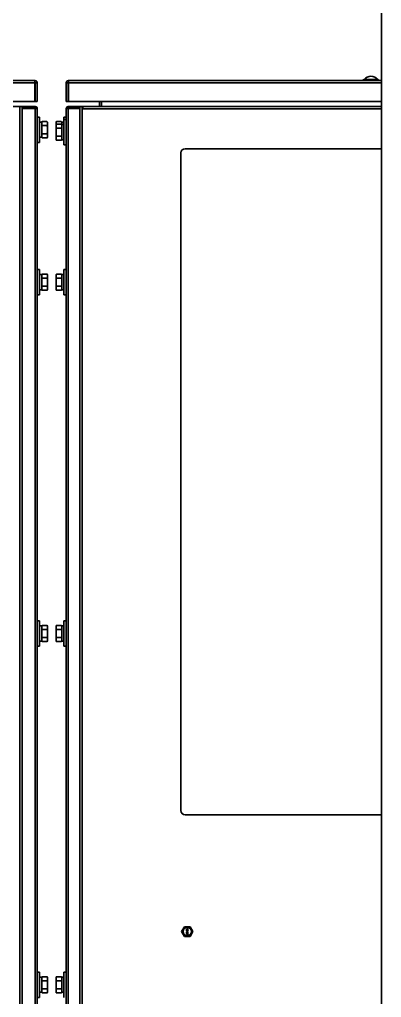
# Model space of a CAD drawing. Header units: millimetres. Extents: x 32496 to 166256, y 3504 to 23939.
# Drawn here: x 100681 to 100939, y 21573 to 22269 of the extents above; entities that cross this region are included whole.
import ezdxf

# ---------------------------------------------------------------- set-up
doc = ezdxf.new("R2010")
doc.units = ezdxf.units.MM
doc.layers.get('0').update_dxf_attribs({"lineweight": 35})

# ---------------------------------------------------------------- blocks, each defined once
blk = doc.blocks.new('8-1250')
at = {"linetype": 'Continuous'}
for p, q in [((975.87, -32157.29), (975.87, -34666.29)), ((728.87, -32536.49), (261.94, -32536.49)), ((262.92, -32534.79), (728.87, -32534.79)), ((728.87, -32549.79), (728.87, -32534.79)), ((729.07, -32536.49), (730.57, -32536.49)), ((729.07, -32549.79), (729.07, -32536.49)), ((730.57, -32549.79), (730.57, -32536.49)), ((752.67, -32536.49), (751.17, -32536.49)), ((751.17, -32536.49), (751.17, -32549.79)), ((752.67, -32536.49), (752.67, -32549.79)), ((752.87, -32534.79), (975.87, -32534.79)), ((752.87, -32549.79), (752.87, -32534.79)), ((975.87, -32536.49), (752.87, -32536.49)), ((965.89, -32533.96), (963.53, -32533.96)), ((970.85, -32533.96), (965.89, -32533.96)), ((973.21, -32533.96), (970.85, -32533.96)), ((973.22, -32533.96), (973.21, -32533.96)), ((252.24, -32553.29), (719.87, -32553.29)), ((728.87, -32549.79), (254.26, -32549.79)), ((718.17, -34566.29), (718.17, -32553.29)), ((729.17, -32553.29), (719.87, -32553.29)), ((719.87, -32553.29), (719.87, -34566.29)), ((729.07, -32549.79), (730.57, -32549.79)), ((729.17, -32554.49), (729.17, -32553.29)), ((752.67, -32549.79), (751.17, -32549.79)), ((760.87, -32553.29), (752.57, -32553.29)), ((752.57, -32554.49), (752.57, -32553.29)), ((975.87, -32549.79), (752.87, -32549.79)), ((760.87, -32553.29), (975.87, -32553.29)), ((760.87, -34566.29), (760.87, -32553.29)), ((762.57, -32553.29), (762.57, -34566.29)), ((763.07, -32553.29), (763.07, -32554.99)), ((774.87, -32553.29), (774.87, -32549.79)), ((776.37, -32549.79), (776.37, -32553.29)), ((729.17, -32554.49), (719.87, -32554.49)), ((719.87, -32554.69), (730.57, -32554.69)), ((729.17, -33566.79), (729.17, -32554.69)), ((730.57, -32554.69), (730.57, -32675.66)), ((751.17, -32554.69), (760.87, -32554.69)), ((751.17, -32675.64), (751.17, -32554.69)), ((760.87, -32554.49), (752.57, -32554.49)), ((752.57, -32554.69), (752.57, -33566.79)), ((975.87, -32554.99), (763.07, -32554.99)), ((730.57, -32560.79), (732.17, -32560.79)), ((732.17, -32578.79), (732.17, -32560.79)), ((732.17, -32564.44), (733.77, -32564.44)), ((733.77, -32564.32), (734.07, -32564.02)), ((733.77, -32575.26), (733.77, -32564.32)), ((734.07, -32564.02), (737.47, -32564.02)), ((734.07, -32566.9), (737.47, -32566.9)), ((737.77, -32564.32), (737.47, -32564.02)), ((737.77, -32575.26), (737.77, -32564.32)), ((743.97, -32564.32), (744.24, -32564.04)), ((743.97, -32564.32), (743.97, -32566.07)), ((743.97, -32566.07), (744.24, -32565.79)), ((743.97, -32577.01), (743.97, -32566.07)), ((744.27, -32564.02), (744.24, -32564.04)), ((744.27, -32565.77), (744.24, -32565.79)), ((747.67, -32564.02), (744.27, -32564.02)), ((747.67, -32565.77), (744.27, -32565.77)), ((747.67, -32564.02), (747.7, -32564.04)), ((747.67, -32565.77), (747.7, -32565.79)), ((747.97, -32564.32), (747.7, -32564.04)), ((747.97, -32566.07), (747.7, -32565.79)), ((747.97, -32566.09), (747.97, -32564.32)), ((749.57, -32564.44), (747.97, -32564.44)), ((747.97, -32577.01), (747.97, -32566.07)), ((749.57, -32566.19), (747.97, -32566.19)), ((751.17, -32560.79), (749.57, -32560.79)), ((749.57, -32560.79), (749.57, -32562.54)), ((751.17, -32562.54), (749.57, -32562.54)), ((749.57, -32562.54), (749.57, -32580.54)), ((734.07, -32572.68), (737.47, -32572.68)), ((747.67, -32568.61), (744.27, -32568.61)), ((730.57, -32578.79), (732.17, -32578.79)), ((732.17, -32575.14), (733.77, -32575.14)), ((733.77, -32575.26), (734.07, -32575.56)), ((734.07, -32575.56), (737.47, -32575.56)), ((737.77, -32575.26), (737.47, -32575.56)), ((743.97, -32577.01), (744.24, -32577.28)), ((747.67, -32574.38), (744.27, -32574.38)), ((747.67, -32577.31), (744.27, -32577.31)), ((747.97, -32577.01), (747.7, -32577.28)), ((749.57, -32576.89), (747.97, -32576.89)), ((751.17, -32580.54), (749.57, -32580.54)), ((832.87, -33054.29), (832.87, -32586.29)), ((835.87, -32583.29), (975.87, -32583.29)), ((730.57, -32669.29), (732.17, -32669.29)), ((732.17, -32687.29), (732.17, -32669.29)), ((751.17, -32669.29), (749.57, -32669.29)), ((749.57, -32669.29), (749.57, -32687.29)), ((730.57, -32675.66), (730.57, -32680.92)), ((732.17, -32672.94), (733.77, -32672.94)), ((733.77, -32672.82), (734.07, -32672.52)), ((733.77, -32683.76), (733.77, -32672.82)), ((734.07, -32672.52), (737.47, -32672.52)), ((734.07, -32675.4), (737.47, -32675.4)), ((737.77, -32672.82), (737.47, -32672.52)), ((737.77, -32683.76), (737.77, -32672.82)), ((743.97, -32672.82), (744.24, -32672.54)), ((743.97, -32683.76), (743.97, -32672.82)), ((744.27, -32672.52), (744.24, -32672.54)), ((747.67, -32672.52), (744.27, -32672.52)), ((747.67, -32675.36), (744.27, -32675.36)), ((747.67, -32672.52), (747.7, -32672.54)), ((747.97, -32672.82), (747.7, -32672.54)), ((747.97, -32683.76), (747.97, -32672.82)), ((749.57, -32672.94), (747.97, -32672.94)), ((751.17, -32680.91), (751.17, -32675.64)), ((730.57, -32680.92), (730.57, -32925.66)), ((732.17, -32683.64), (733.77, -32683.64)), ((733.77, -32683.76), (734.07, -32684.06)), ((734.07, -32681.18), (737.47, -32681.18)), ((734.07, -32684.06), (737.47, -32684.06)), ((737.77, -32683.76), (737.47, -32684.06)), ((743.97, -32683.76), (744.24, -32684.03)), ((747.67, -32681.13), (744.27, -32681.13)), ((747.67, -32684.06), (744.27, -32684.06)), ((747.97, -32683.76), (747.7, -32684.03)), ((749.57, -32683.64), (747.97, -32683.64)), ((751.17, -32925.64), (751.17, -32680.91)), ((730.57, -32687.29), (732.17, -32687.29)), ((751.17, -32687.29), (749.57, -32687.29)), ((730.57, -32919.29), (732.17, -32919.29)), ((732.17, -32937.29), (732.17, -32919.29)), ((751.17, -32919.29), (749.57, -32919.29)), ((749.57, -32919.29), (749.57, -32937.29)), ((730.57, -32925.66), (730.57, -32930.92)), ((732.17, -32922.94), (733.77, -32922.94)), ((733.77, -32922.82), (734.07, -32922.52)), ((733.77, -32933.76), (733.77, -32922.82)), ((734.07, -32922.52), (737.47, -32922.52)), ((734.07, -32925.4), (737.47, -32925.4)), ((737.77, -32922.82), (737.47, -32922.52)), ((737.77, -32933.76), (737.77, -32922.82)), ((743.97, -32922.82), (744.24, -32922.54)), ((743.97, -32933.76), (743.97, -32922.82)), ((744.27, -32922.52), (744.24, -32922.54)), ((747.67, -32922.52), (744.27, -32922.52)), ((747.67, -32925.36), (744.27, -32925.36)), ((747.67, -32922.52), (747.7, -32922.54)), ((747.97, -32922.82), (747.7, -32922.54)), ((747.97, -32933.76), (747.97, -32922.82)), ((749.57, -32922.94), (747.97, -32922.94)), ((751.17, -32930.91), (751.17, -32925.64)), ((730.57, -32930.92), (730.57, -33175.66)), ((732.17, -32933.64), (733.77, -32933.64)), ((733.77, -32933.76), (734.07, -32934.06)), ((734.07, -32931.18), (737.47, -32931.18)), ((734.07, -32934.06), (737.47, -32934.06)), ((737.77, -32933.76), (737.47, -32934.06)), ((743.97, -32933.76), (744.24, -32934.03)), ((747.67, -32931.13), (744.27, -32931.13)), ((747.67, -32934.06), (744.27, -32934.06)), ((747.97, -32933.76), (747.7, -32934.03)), ((749.57, -32933.64), (747.97, -32933.64)), ((751.17, -33175.64), (751.17, -32930.91)), ((730.57, -32937.29), (732.17, -32937.29)), ((751.17, -32937.29), (749.57, -32937.29)), ((975.87, -33057.29), (835.87, -33057.29)), ((833.45, -33140.45), (835.47, -33136.95)), ((839.51, -33136.95), (835.47, -33136.95)), ((839.51, -33136.95), (841.53, -33140.45)), ((835.47, -33143.95), (833.45, -33140.45)), ((835.47, -33143.95), (839.51, -33143.95)), ((836.99, -33138.35), (837.99, -33138.35)), ((836.99, -33138.47), (836.99, -33138.35)), ((837.78, -33138.47), (836.99, -33138.47)), ((837.78, -33138.47), (836.99, -33138.77)), ((836.99, -33138.93), (836.99, -33138.77)), ((836.99, -33138.93), (837.78, -33139.22)), ((836.99, -33139.22), (837.78, -33139.22)), ((836.99, -33139.35), (836.99, -33139.22)), ((837.99, -33139.35), (836.99, -33139.35)), ((837.01, -33139.74), (836.99, -33139.85)), ((836.99, -33139.95), (836.99, -33139.85)), ((836.99, -33139.95), (837.01, -33140.06)), ((836.99, -33140.89), (837.09, -33140.89)), ((836.99, -33141.64), (836.99, -33140.89)), ((837.09, -33141.64), (836.99, -33141.64)), ((837.01, -33142.06), (836.99, -33142.18)), ((836.99, -33142.18), (837.01, -33142.31)), ((837.07, -33139.64), (837.01, -33139.74)), ((837.01, -33140.06), (837.07, -33140.16)), ((837.07, -33141.95), (837.01, -33142.06)), ((837.01, -33142.31), (837.07, -33142.41)), ((837.16, -33139.58), (837.07, -33139.64)), ((837.07, -33140.16), (837.16, -33140.22)), ((837.14, -33141.89), (837.07, -33141.95)), ((837.07, -33142.41), (837.14, -33142.47)), ((837.09, -33138.85), (837.99, -33138.54)), ((837.99, -33139.16), (837.09, -33138.85)), ((837.09, -33139.83), (837.12, -33139.77)), ((837.09, -33139.83), (837.09, -33139.97)), ((837.12, -33140.04), (837.09, -33139.97)), ((837.63, -33141.47), (837.09, -33140.89)), ((837.09, -33141.06), (837.56, -33141.58)), ((837.09, -33141.06), (837.09, -33141.64)), ((837.09, -33142.18), (837.12, -33142.08)), ((837.12, -33142.29), (837.09, -33142.18)), ((837.12, -33139.77), (837.16, -33139.7)), ((837.16, -33140.1), (837.12, -33140.04)), ((837.12, -33142.08), (837.16, -33142.02)), ((837.16, -33142.35), (837.12, -33142.29)), ((837.22, -33141.85), (837.14, -33141.89)), ((837.14, -33142.47), (837.22, -33142.52)), ((837.26, -33139.54), (837.16, -33139.58)), ((837.16, -33139.7), (837.22, -33139.66)), ((837.22, -33140.14), (837.16, -33140.1)), ((837.16, -33140.22), (837.26, -33140.27)), ((837.16, -33142.02), (837.29, -33141.93)), ((837.29, -33142.43), (837.16, -33142.35)), ((837.22, -33139.66), (837.29, -33139.64)), ((837.29, -33140.16), (837.22, -33140.14)), ((837.29, -33141.83), (837.22, -33141.85)), ((837.22, -33142.52), (837.29, -33142.54)), ((837.41, -33139.52), (837.26, -33139.54)), ((837.37, -33140.27), (837.26, -33140.27)), ((837.35, -33139.64), (837.29, -33139.64)), ((837.29, -33140.16), (837.35, -33140.16)), ((837.39, -33141.81), (837.29, -33141.83)), ((837.29, -33141.93), (837.41, -33141.91)), ((837.41, -33142.45), (837.29, -33142.43)), ((837.29, -33142.54), (837.39, -33142.56)), ((837.31, -33140.56), (837.46, -33140.56)), ((837.31, -33140.6), (837.31, -33140.56)), ((837.46, -33140.6), (837.31, -33140.6)), ((837.35, -33139.64), (837.41, -33139.66)), ((837.41, -33140.14), (837.35, -33140.16)), ((837.37, -33140.43), (837.35, -33140.45)), ((837.35, -33140.45), (837.46, -33140.56)), ((837.46, -33140.6), (837.35, -33140.7)), ((837.35, -33140.7), (837.37, -33140.72)), ((837.37, -33140.27), (837.48, -33140.22)), ((837.5, -33140.56), (837.37, -33140.43)), ((837.37, -33140.72), (837.5, -33140.6)), ((837.39, -33141.81), (837.58, -33141.81)), ((837.58, -33142.56), (837.39, -33142.56)), ((837.41, -33139.52), (837.56, -33139.52)), ((837.41, -33139.66), (837.46, -33139.7)), ((837.46, -33140.1), (837.41, -33140.14)), ((837.56, -33141.91), (837.41, -33141.91)), ((837.41, -33142.45), (837.56, -33142.45)), ((837.46, -33139.7), (837.5, -33139.77)), ((837.5, -33140.04), (837.46, -33140.1)), ((837.48, -33140.22), (837.54, -33140.16)), ((837.5, -33139.77), (837.52, -33139.83)), ((837.52, -33139.97), (837.5, -33140.04)), ((837.63, -33140.43), (837.5, -33140.56)), ((837.5, -33140.6), (837.63, -33140.72)), ((837.56, -33139.62), (837.52, -33139.62)), ((837.61, -33139.74), (837.52, -33139.62)), ((837.52, -33139.97), (837.52, -33139.83)), ((837.54, -33140.16), (837.61, -33140.06)), ((837.54, -33140.56), (837.65, -33140.45)), ((837.54, -33140.56), (837.69, -33140.56)), ((837.69, -33140.6), (837.54, -33140.6)), ((837.65, -33140.7), (837.54, -33140.6)), ((837.71, -33139.54), (837.56, -33139.52)), ((837.56, -33139.62), (837.69, -33139.64)), ((837.56, -33141.58), (837.63, -33141.62)), ((837.56, -33141.91), (837.69, -33141.93)), ((837.69, -33142.43), (837.56, -33142.45)), ((837.69, -33141.83), (837.58, -33141.81)), ((837.58, -33142.56), (837.69, -33142.54)), ((837.63, -33139.85), (837.61, -33139.74)), ((837.61, -33140.06), (837.63, -33139.95)), ((837.63, -33139.85), (837.63, -33139.95)), ((837.65, -33140.45), (837.63, -33140.43)), ((837.63, -33140.72), (837.65, -33140.7)), ((837.71, -33141.52), (837.63, -33141.47)), ((837.63, -33141.62), (837.71, -33141.64)), ((837.69, -33139.64), (837.75, -33139.66)), ((837.69, -33140.56), (837.69, -33140.6)), ((837.75, -33141.85), (837.69, -33141.83)), ((837.69, -33141.93), (837.82, -33142.02)), ((837.82, -33142.35), (837.69, -33142.43)), ((837.69, -33142.54), (837.75, -33142.52)), ((837.82, -33139.58), (837.71, -33139.54)), ((837.71, -33141.52), (837.75, -33141.52)), ((837.75, -33141.64), (837.71, -33141.64)), ((837.75, -33139.66), (837.82, -33139.7)), ((837.82, -33140.08), (837.75, -33140.12)), ((837.75, -33140.22), (837.75, -33140.12)), ((837.75, -33140.22), (837.82, -33140.2)), ((837.84, -33140.93), (837.75, -33140.91)), ((837.75, -33141.02), (837.75, -33140.91)), ((837.75, -33141.02), (837.82, -33141.06)), ((837.82, -33141.47), (837.75, -33141.52)), ((837.75, -33141.64), (837.84, -33141.62)), ((837.84, -33141.89), (837.75, -33141.85)), ((837.75, -33142.52), (837.84, -33142.47)), ((837.9, -33139.64), (837.82, -33139.58)), ((837.82, -33139.7), (837.86, -33139.77)), ((837.86, -33140.02), (837.82, -33140.08)), ((837.82, -33140.2), (837.9, -33140.14)), ((837.82, -33141.06), (837.86, -33141.12)), ((837.86, -33141.41), (837.82, -33141.47)), ((837.82, -33142.02), (837.86, -33142.08)), ((837.86, -33142.29), (837.82, -33142.35)), ((837.92, -33141.02), (837.84, -33140.93)), ((837.84, -33141.62), (837.92, -33141.54)), ((837.9, -33141.95), (837.84, -33141.89)), ((837.84, -33142.47), (837.9, -33142.41)), ((837.86, -33139.77), (837.88, -33139.83)), ((837.88, -33139.95), (837.86, -33140.02)), ((837.86, -33141.12), (837.88, -33141.22)), ((837.88, -33141.31), (837.86, -33141.41)), ((837.86, -33142.08), (837.88, -33142.18)), ((837.88, -33142.18), (837.86, -33142.29)), ((837.88, -33139.95), (837.88, -33139.83)), ((837.88, -33141.31), (837.88, -33141.22)), ((837.97, -33139.74), (837.9, -33139.64)), ((837.9, -33140.14), (837.97, -33140.04)), ((837.97, -33142.06), (837.9, -33141.95)), ((837.9, -33142.41), (837.97, -33142.31)), ((837.97, -33141.1), (837.92, -33141.02)), ((837.92, -33141.54), (837.97, -33141.45)), ((837.99, -33139.85), (837.97, -33139.74)), ((837.97, -33140.04), (837.99, -33139.93)), ((837.99, -33141.24), (837.97, -33141.1)), ((837.97, -33141.45), (837.99, -33141.33)), ((837.99, -33142.18), (837.97, -33142.06)), ((837.97, -33142.31), (837.99, -33142.18)), ((837.99, -33138.35), (837.99, -33138.54)), ((837.99, -33139.16), (837.99, -33139.35)), ((837.99, -33139.85), (837.99, -33139.93)), ((837.99, -33141.24), (837.99, -33141.33)), ((841.53, -33140.45), (839.51, -33143.95)), ((730.57, -33169.29), (732.17, -33169.29)), ((732.17, -33187.29), (732.17, -33169.29)), ((733.77, -33172.82), (734.07, -33172.52)), ((734.07, -33172.52), (737.47, -33172.52)), ((737.77, -33172.82), (737.47, -33172.52)), ((743.97, -33172.82), (744.24, -33172.54)), ((744.27, -33172.52), (744.24, -33172.54)), ((747.67, -33172.52), (744.27, -33172.52)), ((747.67, -33172.52), (747.7, -33172.54)), ((747.97, -33172.82), (747.7, -33172.54)), ((751.17, -33169.29), (749.57, -33169.29)), ((749.57, -33169.29), (749.57, -33187.29)), ((730.57, -33175.66), (730.57, -33180.92)), ((732.17, -33172.94), (733.77, -33172.94)), ((733.77, -33183.76), (733.77, -33172.82)), ((734.07, -33175.4), (737.47, -33175.4)), ((737.77, -33183.76), (737.77, -33172.82)), ((743.97, -33183.76), (743.97, -33172.82)), ((747.67, -33175.36), (744.27, -33175.36)), ((747.97, -33183.76), (747.97, -33172.82)), ((749.57, -33172.94), (747.97, -33172.94)), ((751.17, -33180.91), (751.17, -33175.64)), ((730.57, -33180.92), (730.57, -33425.66)), ((732.17, -33183.64), (733.77, -33183.64)), ((733.77, -33183.76), (734.07, -33184.06)), ((734.07, -33181.18), (737.47, -33181.18)), ((734.07, -33184.06), (737.47, -33184.06)), ((737.77, -33183.76), (737.47, -33184.06)), ((743.97, -33183.76), (744.24, -33184.03)), ((747.67, -33181.13), (744.27, -33181.13)), ((747.67, -33184.06), (744.27, -33184.06)), ((747.97, -33183.76), (747.7, -33184.03)), ((749.57, -33183.64), (747.97, -33183.64)), ((751.17, -33425.64), (751.17, -33180.91)), ((730.57, -33187.29), (732.17, -33187.29))]:
    blk.add_line(p, q, dxfattribs=at)
blk.add_circle((837.49, -33140.45), 3, dxfattribs=at)
for centre, radius, start, end in [((968.37, -32538.29), 6.5, 41.81031, 138.18969), ((728.87, -32536.49), 1.7, 0, 90), ((728.87, -32536.49), 0.2, 0, 90), ((752.87, -32536.49), 1.7, 90, 180), ((752.87, -32536.49), 0.2, 90, 180), ((961.66, -32532.29), 2.5, 270, 318.18969), ((975.08, -32532.29), 2.5, 221.81031, 270), ((729.17, -32554.69), 1.4, 0, 90), ((752.57, -32554.69), 1.4, 90, 180), ((729.17, -32554.69), 0.2, 0, 90), ((752.57, -32554.69), 0.2, 90, 180), ((735.01, -32566.59), 3.56, 39.13645, 39.50132), ((736.53, -32572.99), 3.56, 219.13644, 219.50078), ((746.79, -32574.72), 3.61, 218.71028, 219.13391), ((748.11, -32573.53), 5.39, 224.12457, 224.56524), ((743.84, -32573.53), 5.38, 315.43477, 315.87545), ((745.16, -32574.72), 3.61, 320.8641, 321.28972), ((835.87, -32586.29), 3, 90, 180), ((735.01, -32675.09), 3.56, 39.13645, 39.50132), ((736.53, -32681.49), 3.56, 219.13644, 219.50078), ((746.79, -32681.47), 3.61, 218.71028, 219.13391), ((748.11, -32680.28), 5.39, 224.12457, 224.56524), ((743.84, -32680.28), 5.38, 315.43477, 315.87545), ((745.16, -32681.47), 3.61, 320.8641, 321.28972), ((735.01, -32925.09), 3.56, 39.13645, 39.50132), ((736.53, -32931.49), 3.56, 219.13644, 219.50078), ((746.79, -32931.47), 3.61, 218.71028, 219.13391), ((748.11, -32930.28), 5.39, 224.12457, 224.56524), ((743.84, -32930.28), 5.38, 315.43477, 315.87545), ((745.16, -32931.47), 3.61, 320.8641, 321.28972), ((835.87, -33054.29), 3, 180, 270), ((735.01, -33175.09), 3.56, 39.13645, 39.50132), ((736.53, -33181.49), 3.56, 219.13644, 219.50078), ((746.79, -33181.47), 3.61, 218.71028, 219.13391), ((748.11, -33180.28), 5.39, 224.12457, 224.56524), ((743.84, -33180.28), 5.38, 315.43477, 315.87545), ((745.16, -33181.47), 3.61, 320.8641, 321.28972)]:
    blk.add_arc(centre, radius, start, end, dxfattribs=at)
for points, knots in [([(733.77, -32564.35), (733.8, -32564.32), (733.89, -32564.2), (733.99, -32564.09), (734.07, -32564.02)], [0, 0, 0, 0, 0.244558, 1, 1, 1, 1]), ([(734.07, -32566.9), (734.05, -32566.88), (733.94, -32566.77), (733.84, -32566.66), (733.77, -32566.57)], [0, 0, 0, 0, 0.255352, 1, 1, 1, 1]), ([(737.76, -32564.33), (737.74, -32564.3), (737.64, -32564.19), (737.55, -32564.09), (737.47, -32564.02)], [0, 0, 0, 0, 0.244878, 1, 1, 1, 1]), ([(737.47, -32566.9), (737.5, -32566.88), (737.6, -32566.77), (737.7, -32566.66), (737.77, -32566.57)], [0, 0, 0, 0, 0.255353, 1, 1, 1, 1]), ([(744.24, -32564.04), (744.22, -32564.07), (744.13, -32564.16), (744.04, -32564.26), (743.97, -32564.34)], [0, 0, 0, 0, 0.255063, 1, 1, 1, 1]), ([(744.24, -32565.79), (744.22, -32565.82), (744.13, -32565.91), (744.04, -32566.01), (743.97, -32566.09)], [0, 0, 0, 0, 0.255063, 1, 1, 1, 1]), ([(747.7, -32564.04), (747.73, -32564.07), (747.82, -32564.16), (747.91, -32564.26), (747.97, -32564.34)], [0, 0, 0, 0, 0.255062, 1, 1, 1, 1]), ([(747.7, -32565.79), (747.73, -32565.82), (747.82, -32565.91), (747.91, -32566.01), (747.97, -32566.09)], [0, 0, 0, 0, 0.255062, 1, 1, 1, 1]), ([(733.77, -32573.01), (733.8, -32572.98), (733.89, -32572.86), (733.99, -32572.76), (734.07, -32572.68)], [0, 0, 0, 0, 0.244558, 1, 1, 1, 1]), ([(737.77, -32573.01), (737.75, -32572.98), (737.65, -32572.86), (737.55, -32572.76), (737.47, -32572.68)], [0, 0, 0, 0, 0.244558, 1, 1, 1, 1]), ([(743.97, -32568.28), (744, -32568.31), (744.09, -32568.42), (744.19, -32568.53), (744.27, -32568.61)], [0, 0, 0, 0, 0.244408, 1, 1, 1, 1]), ([(747.97, -32568.28), (747.95, -32568.31), (747.85, -32568.42), (747.75, -32568.53), (747.67, -32568.61)], [0, 0, 0, 0, 0.244408, 1, 1, 1, 1]), ([(734.07, -32575.56), (734.05, -32575.54), (733.95, -32575.44), (733.85, -32575.33), (733.79, -32575.25)], [0, 0, 0, 0, 0.255041, 1, 1, 1, 1]), ([(737.47, -32575.56), (737.5, -32575.54), (737.6, -32575.43), (737.7, -32575.32), (737.77, -32575.23)], [0, 0, 0, 0, 0.255353, 1, 1, 1, 1]), ([(744.27, -32574.38), (744.25, -32574.41), (744.14, -32574.52), (744.04, -32574.63), (743.97, -32574.72)], [0, 0, 0, 0, 0.255212, 1, 1, 1, 1]), ([(743.99, -32577), (744.01, -32577.02), (744.09, -32577.12), (744.18, -32577.21), (744.24, -32577.28)], [0, 0, 0, 0, 0.245496, 1, 1, 1, 1]), ([(747.67, -32574.38), (747.7, -32574.41), (747.8, -32574.52), (747.9, -32574.63), (747.97, -32574.72)], [0, 0, 0, 0, 0.255211, 1, 1, 1, 1]), ([(747.96, -32577), (747.94, -32577.02), (747.85, -32577.12), (747.77, -32577.21), (747.7, -32577.28)], [0, 0, 0, 0, 0.245497, 1, 1, 1, 1]), ([(733.77, -32672.85), (733.8, -32672.82), (733.89, -32672.7), (733.99, -32672.59), (734.07, -32672.52)], [0, 0, 0, 0, 0.244558, 1, 1, 1, 1]), ([(734.07, -32675.4), (734.05, -32675.38), (733.94, -32675.27), (733.84, -32675.16), (733.77, -32675.07)], [0, 0, 0, 0, 0.255352, 1, 1, 1, 1]), ([(737.76, -32672.83), (737.74, -32672.8), (737.64, -32672.69), (737.55, -32672.59), (737.47, -32672.52)], [0, 0, 0, 0, 0.244878, 1, 1, 1, 1]), ([(737.47, -32675.4), (737.5, -32675.38), (737.6, -32675.27), (737.7, -32675.16), (737.77, -32675.07)], [0, 0, 0, 0, 0.255353, 1, 1, 1, 1]), ([(744.24, -32672.54), (744.22, -32672.57), (744.13, -32672.66), (744.04, -32672.76), (743.97, -32672.84)], [0, 0, 0, 0, 0.255063, 1, 1, 1, 1]), ([(743.97, -32675.03), (744, -32675.06), (744.09, -32675.17), (744.19, -32675.28), (744.27, -32675.36)], [0, 0, 0, 0, 0.244408, 1, 1, 1, 1]), ([(747.97, -32675.03), (747.95, -32675.06), (747.85, -32675.17), (747.75, -32675.28), (747.67, -32675.36)], [0, 0, 0, 0, 0.244408, 1, 1, 1, 1]), ([(747.7, -32672.54), (747.73, -32672.57), (747.82, -32672.66), (747.91, -32672.76), (747.97, -32672.84)], [0, 0, 0, 0, 0.255062, 1, 1, 1, 1]), ([(733.77, -32681.51), (733.8, -32681.48), (733.89, -32681.36), (733.99, -32681.26), (734.07, -32681.18)], [0, 0, 0, 0, 0.244558, 1, 1, 1, 1]), ([(734.07, -32684.06), (734.05, -32684.04), (733.95, -32683.94), (733.85, -32683.83), (733.79, -32683.75)], [0, 0, 0, 0, 0.255041, 1, 1, 1, 1]), ([(737.77, -32681.51), (737.75, -32681.48), (737.65, -32681.36), (737.55, -32681.26), (737.47, -32681.18)], [0, 0, 0, 0, 0.244558, 1, 1, 1, 1]), ([(737.47, -32684.06), (737.5, -32684.04), (737.6, -32683.93), (737.7, -32683.82), (737.77, -32683.73)], [0, 0, 0, 0, 0.255353, 1, 1, 1, 1]), ([(744.27, -32681.13), (744.25, -32681.16), (744.14, -32681.27), (744.04, -32681.38), (743.97, -32681.47)], [0, 0, 0, 0, 0.255212, 1, 1, 1, 1]), ([(743.99, -32683.75), (744.01, -32683.77), (744.09, -32683.87), (744.18, -32683.96), (744.24, -32684.03)], [0, 0, 0, 0, 0.245496, 1, 1, 1, 1]), ([(747.67, -32681.13), (747.7, -32681.16), (747.8, -32681.27), (747.9, -32681.38), (747.97, -32681.47)], [0, 0, 0, 0, 0.255211, 1, 1, 1, 1]), ([(747.96, -32683.75), (747.94, -32683.77), (747.85, -32683.87), (747.77, -32683.96), (747.7, -32684.03)], [0, 0, 0, 0, 0.245497, 1, 1, 1, 1]), ([(733.77, -32922.85), (733.8, -32922.82), (733.89, -32922.7), (733.99, -32922.59), (734.07, -32922.52)], [0, 0, 0, 0, 0.244558, 1, 1, 1, 1]), ([(734.07, -32925.4), (734.05, -32925.38), (733.94, -32925.27), (733.84, -32925.16), (733.77, -32925.07)], [0, 0, 0, 0, 0.255352, 1, 1, 1, 1]), ([(737.76, -32922.83), (737.74, -32922.8), (737.64, -32922.69), (737.55, -32922.59), (737.47, -32922.52)], [0, 0, 0, 0, 0.244878, 1, 1, 1, 1]), ([(737.47, -32925.4), (737.5, -32925.38), (737.6, -32925.27), (737.7, -32925.16), (737.77, -32925.07)], [0, 0, 0, 0, 0.255353, 1, 1, 1, 1]), ([(744.24, -32922.54), (744.22, -32922.57), (744.13, -32922.66), (744.04, -32922.76), (743.97, -32922.84)], [0, 0, 0, 0, 0.255063, 1, 1, 1, 1]), ([(743.97, -32925.03), (744, -32925.06), (744.09, -32925.17), (744.19, -32925.28), (744.27, -32925.36)], [0, 0, 0, 0, 0.244408, 1, 1, 1, 1]), ([(747.97, -32925.03), (747.95, -32925.06), (747.85, -32925.17), (747.75, -32925.28), (747.67, -32925.36)], [0, 0, 0, 0, 0.244408, 1, 1, 1, 1]), ([(747.7, -32922.54), (747.73, -32922.57), (747.82, -32922.66), (747.91, -32922.76), (747.97, -32922.84)], [0, 0, 0, 0, 0.255062, 1, 1, 1, 1]), ([(733.77, -32931.51), (733.8, -32931.48), (733.89, -32931.36), (733.99, -32931.26), (734.07, -32931.18)], [0, 0, 0, 0, 0.244558, 1, 1, 1, 1]), ([(734.07, -32934.06), (734.05, -32934.04), (733.95, -32933.94), (733.85, -32933.83), (733.79, -32933.75)], [0, 0, 0, 0, 0.255041, 1, 1, 1, 1]), ([(737.77, -32931.51), (737.75, -32931.48), (737.65, -32931.36), (737.55, -32931.26), (737.47, -32931.18)], [0, 0, 0, 0, 0.244558, 1, 1, 1, 1]), ([(737.47, -32934.06), (737.5, -32934.04), (737.6, -32933.93), (737.7, -32933.82), (737.77, -32933.73)], [0, 0, 0, 0, 0.255353, 1, 1, 1, 1]), ([(744.27, -32931.13), (744.25, -32931.16), (744.14, -32931.27), (744.04, -32931.38), (743.97, -32931.47)], [0, 0, 0, 0, 0.255212, 1, 1, 1, 1]), ([(743.99, -32933.75), (744.01, -32933.77), (744.09, -32933.87), (744.18, -32933.96), (744.24, -32934.03)], [0, 0, 0, 0, 0.245496, 1, 1, 1, 1]), ([(747.67, -32931.13), (747.7, -32931.16), (747.8, -32931.27), (747.9, -32931.38), (747.97, -32931.47)], [0, 0, 0, 0, 0.255211, 1, 1, 1, 1]), ([(747.96, -32933.75), (747.94, -32933.77), (747.85, -32933.87), (747.77, -32933.96), (747.7, -32934.03)], [0, 0, 0, 0, 0.245497, 1, 1, 1, 1]), ([(733.77, -33172.85), (733.8, -33172.82), (733.89, -33172.7), (733.99, -33172.59), (734.07, -33172.52)], [0, 0, 0, 0, 0.244558, 1, 1, 1, 1]), ([(737.76, -33172.83), (737.74, -33172.8), (737.64, -33172.69), (737.55, -33172.59), (737.47, -33172.52)], [0, 0, 0, 0, 0.244878, 1, 1, 1, 1]), ([(744.24, -33172.54), (744.22, -33172.57), (744.13, -33172.66), (744.04, -33172.76), (743.97, -33172.84)], [0, 0, 0, 0, 0.255063, 1, 1, 1, 1]), ([(747.7, -33172.54), (747.73, -33172.57), (747.82, -33172.66), (747.91, -33172.76), (747.97, -33172.84)], [0, 0, 0, 0, 0.255062, 1, 1, 1, 1]), ([(734.07, -33175.4), (734.05, -33175.38), (733.94, -33175.27), (733.84, -33175.16), (733.77, -33175.07)], [0, 0, 0, 0, 0.255352, 1, 1, 1, 1]), ([(737.47, -33175.4), (737.5, -33175.38), (737.6, -33175.27), (737.7, -33175.16), (737.77, -33175.07)], [0, 0, 0, 0, 0.255353, 1, 1, 1, 1]), ([(743.97, -33175.03), (744, -33175.06), (744.09, -33175.17), (744.19, -33175.28), (744.27, -33175.36)], [0, 0, 0, 0, 0.244408, 1, 1, 1, 1]), ([(747.97, -33175.03), (747.95, -33175.06), (747.85, -33175.17), (747.75, -33175.28), (747.67, -33175.36)], [0, 0, 0, 0, 0.244408, 1, 1, 1, 1]), ([(733.77, -33181.51), (733.8, -33181.48), (733.89, -33181.36), (733.99, -33181.26), (734.07, -33181.18)], [0, 0, 0, 0, 0.244558, 1, 1, 1, 1]), ([(734.07, -33184.06), (734.05, -33184.04), (733.95, -33183.94), (733.85, -33183.83), (733.79, -33183.75)], [0, 0, 0, 0, 0.255041, 1, 1, 1, 1]), ([(737.77, -33181.51), (737.75, -33181.48), (737.65, -33181.36), (737.55, -33181.26), (737.47, -33181.18)], [0, 0, 0, 0, 0.244558, 1, 1, 1, 1]), ([(737.47, -33184.06), (737.5, -33184.04), (737.6, -33183.93), (737.7, -33183.82), (737.77, -33183.73)], [0, 0, 0, 0, 0.255353, 1, 1, 1, 1]), ([(744.27, -33181.13), (744.25, -33181.16), (744.14, -33181.27), (744.04, -33181.38), (743.97, -33181.47)], [0, 0, 0, 0, 0.255212, 1, 1, 1, 1]), ([(743.99, -33183.75), (744.01, -33183.77), (744.09, -33183.87), (744.18, -33183.96), (744.24, -33184.03)], [0, 0, 0, 0, 0.245496, 1, 1, 1, 1]), ([(747.67, -33181.13), (747.7, -33181.16), (747.8, -33181.27), (747.9, -33181.38), (747.97, -33181.47)], [0, 0, 0, 0, 0.255211, 1, 1, 1, 1]), ([(747.96, -33183.75), (747.94, -33183.77), (747.85, -33183.87), (747.77, -33183.96), (747.7, -33184.03)], [0, 0, 0, 0, 0.245497, 1, 1, 1, 1])]:
    blk.add_open_spline(points, degree=3, knots=knots, dxfattribs=at)
for points in [[(733.77, -32567.56), (733.86, -32567.34), (733.96, -32567.12), (734.07, -32566.9)], [(737.77, -32567.56), (737.68, -32567.34), (737.58, -32567.12), (737.47, -32566.9)], [(734.07, -32572.68), (733.96, -32572.46), (733.86, -32572.24), (733.77, -32572.02)], [(737.47, -32572.68), (737.58, -32572.46), (737.68, -32572.24), (737.77, -32572.02)], [(744.27, -32568.61), (744.16, -32568.82), (744.06, -32569.04), (743.97, -32569.27)], [(743.97, -32573.72), (744.06, -32573.95), (744.16, -32574.17), (744.27, -32574.38)], [(747.67, -32568.61), (747.78, -32568.82), (747.88, -32569.04), (747.97, -32569.27)], [(747.97, -32573.72), (747.88, -32573.95), (747.78, -32574.17), (747.67, -32574.38)], [(733.77, -32676.06), (733.86, -32675.84), (733.96, -32675.62), (734.07, -32675.4)], [(737.77, -32676.06), (737.68, -32675.84), (737.58, -32675.62), (737.47, -32675.4)], [(744.27, -32675.36), (744.16, -32675.57), (744.06, -32675.79), (743.97, -32676.02)], [(747.67, -32675.36), (747.78, -32675.57), (747.88, -32675.79), (747.97, -32676.02)], [(734.07, -32681.18), (733.96, -32680.96), (733.86, -32680.74), (733.77, -32680.52)], [(737.47, -32681.18), (737.58, -32680.96), (737.68, -32680.74), (737.77, -32680.52)], [(743.97, -32680.47), (744.06, -32680.7), (744.16, -32680.92), (744.27, -32681.13)], [(747.97, -32680.47), (747.88, -32680.7), (747.78, -32680.92), (747.67, -32681.13)], [(733.77, -32926.06), (733.86, -32925.84), (733.96, -32925.62), (734.07, -32925.4)], [(737.77, -32926.06), (737.68, -32925.84), (737.58, -32925.62), (737.47, -32925.4)], [(744.27, -32925.36), (744.16, -32925.57), (744.06, -32925.79), (743.97, -32926.02)], [(747.67, -32925.36), (747.78, -32925.57), (747.88, -32925.79), (747.97, -32926.02)], [(734.07, -32931.18), (733.96, -32930.96), (733.86, -32930.74), (733.77, -32930.52)], [(737.47, -32931.18), (737.58, -32930.96), (737.68, -32930.74), (737.77, -32930.52)], [(743.97, -32930.47), (744.06, -32930.7), (744.16, -32930.92), (744.27, -32931.13)], [(747.97, -32930.47), (747.88, -32930.7), (747.78, -32930.92), (747.67, -32931.13)], [(733.77, -33176.06), (733.86, -33175.84), (733.96, -33175.62), (734.07, -33175.4)], [(737.77, -33176.06), (737.68, -33175.84), (737.58, -33175.62), (737.47, -33175.4)], [(744.27, -33175.36), (744.16, -33175.57), (744.06, -33175.79), (743.97, -33176.02)], [(747.67, -33175.36), (747.78, -33175.57), (747.88, -33175.79), (747.97, -33176.02)], [(734.07, -33181.18), (733.96, -33180.96), (733.86, -33180.74), (733.77, -33180.52)], [(737.47, -33181.18), (737.58, -33180.96), (737.68, -33180.74), (737.77, -33180.52)], [(743.97, -33180.47), (744.06, -33180.7), (744.16, -33180.92), (744.27, -33181.13)], [(747.97, -33180.47), (747.88, -33180.7), (747.78, -33180.92), (747.67, -33181.13)]]:
    blk.add_open_spline(points, degree=3, dxfattribs=at)

msp = doc.modelspace()

# ---------------------------------------------------------------- block references
at = {"color": 6}
msp.add_blockref('8-1250', (99962.893, 54760.291), dxfattribs=at)

doc.saveas('drawing.dxf')
